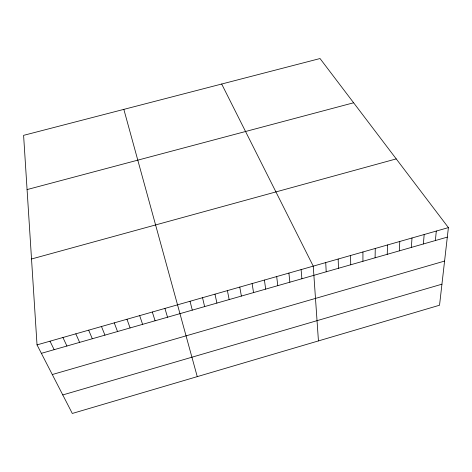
<?xml version="1.0" encoding="UTF-8"?>
<svg xmlns="http://www.w3.org/2000/svg" width="472" height="472" viewBox="0 0 472 472"><rect width="100%" height="100%" fill="white"/><g stroke="black" fill="none" stroke-linecap="round" stroke-linejoin="round"><path stroke-width="0.71" d="M362.927 261.281L362.933 251.977M375.098 257.8L375.258 248.467M387.223 254.325L387.541 244.962M399.318 250.862L399.79 241.469M411.372 247.411L411.997 237.988M423.39 243.971L424.169 234.519M435.367 240.543L436.305 231.062M448.4 227.61L439.538 305.225L72.304 413.46L37.028 344.89L23.6 135.352L320.034 58.54L448.4 227.61L37.028 344.89M62.776 394.94L441.939 284.179M52.28 374.544L444.577 261.075M41.371 353.333L447.314 237.121M31.524 258.992L396.232 158.905M27.075 189.579L353.622 102.778M221.681 84.028L313.243 266.143L318.441 340.914M49.997 341.197L54.162 349.675M62.929 337.509L66.918 346.023M75.821 333.834L79.632 342.383M88.671 330.17L92.305 338.754M101.48 326.518L104.937 335.138M114.254 322.877L117.534 331.533M126.98 319.249L130.089 327.94M139.671 315.632L142.609 324.352M152.32 312.022L155.087 320.783M164.929 308.428L167.53 317.219M197.255 376.632L123.847 109.374M190.033 301.272L192.293 310.128M202.529 297.708L204.624 306.599M214.984 294.156L216.908 303.083M227.398 290.616L229.162 299.572M239.776 287.088L241.375 296.08M252.113 283.572L253.552 292.593M264.414 280.067L265.689 289.118M276.68 276.568L277.796 285.654M288.905 273.082L289.861 282.197M301.095 269.606L301.891 278.757M325.727 262.585L326.199 271.795M338.164 259.039L338.483 268.279M350.566 255.505L350.726 264.774"/></g></svg>
